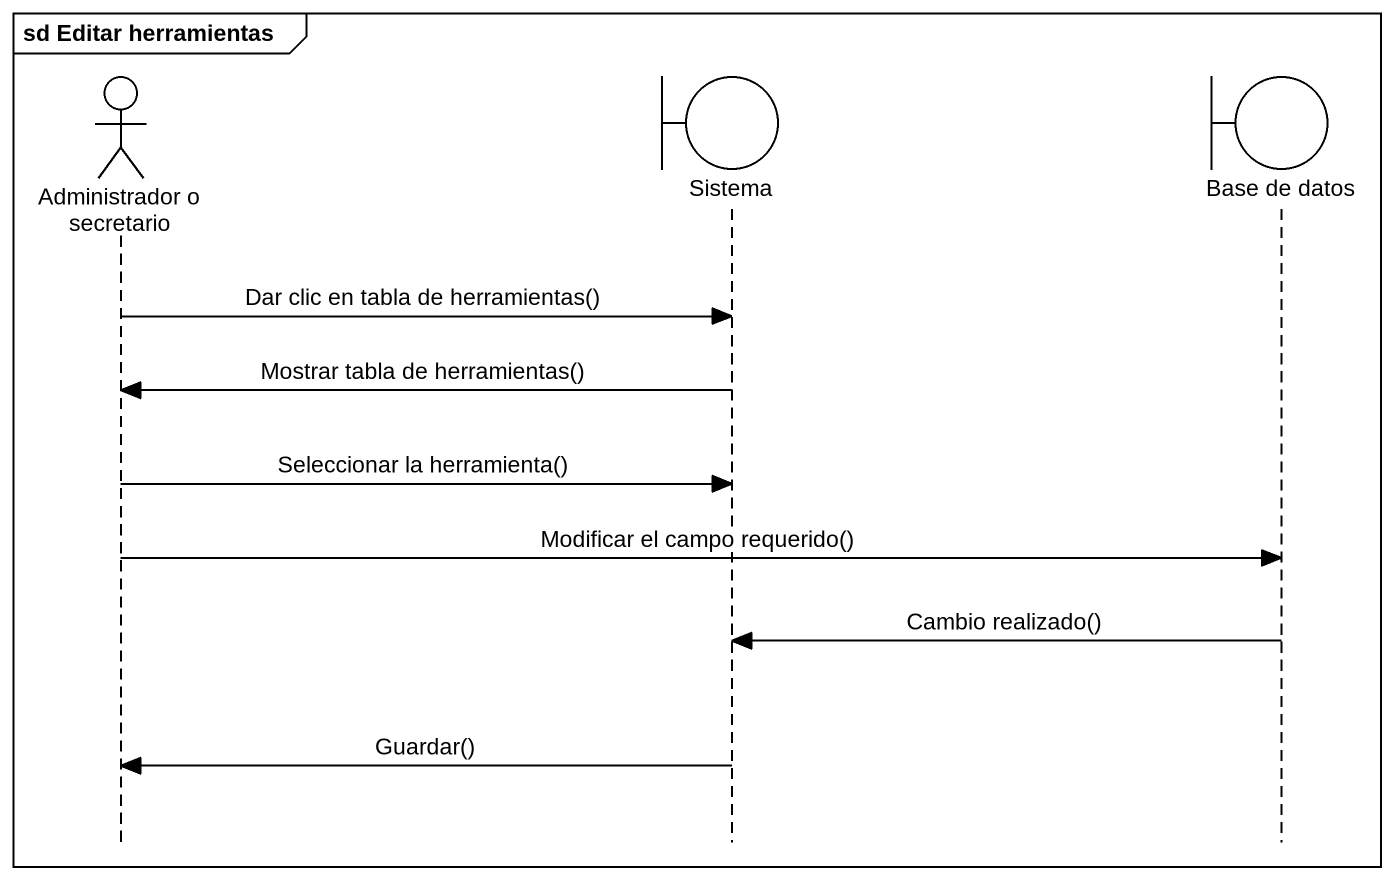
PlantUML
@startuml
mainframe sd Editar herramientas
hide footbox
actor "Administrador o secretario" as Administrador_o_secretario
boundary Sistema
boundary "Base de datos" as Base_de_datos

Administrador_o_secretario -> Sistema : Dar clic en tabla de herramientas()
Sistema -> Administrador_o_secretario : Mostrar tabla de herramientas()
Administrador_o_secretario -> Sistema : Seleccionar la herramienta()
Administrador_o_secretario -> Base_de_datos : Modificar el campo requerido()
Base_de_datos -> Sistema : Cambio realizado()
Sistema -> Administrador_o_secretario : Guardar()
@enduml
